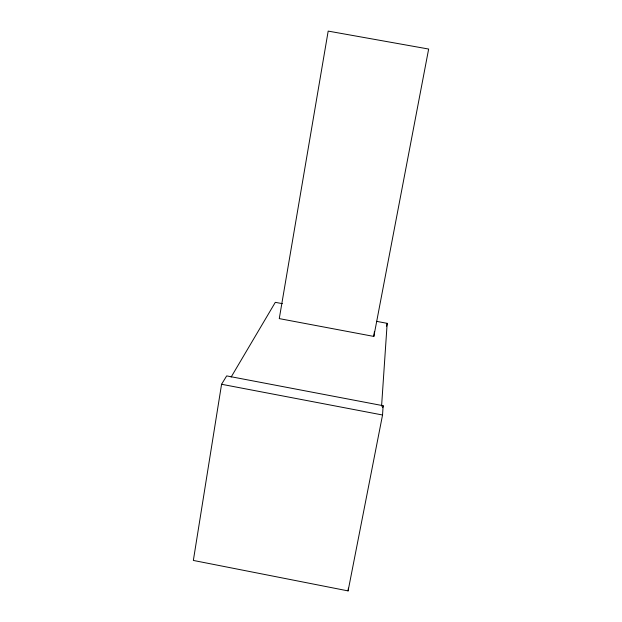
<?xml version="1.0" encoding="UTF-8"?>
<svg xmlns="http://www.w3.org/2000/svg" width="622" height="622" viewBox="0 0 622 622"><rect width="100%" height="100%" fill="white"/><g stroke="black" fill="none" stroke-linecap="round" stroke-linejoin="round"><path stroke-width="0.93" d="M382.546 414.998L383.129 405.715L226.672 375.898L221.572 384.272L193.349 560.438L348.095 590.9L382.546 414.998L221.572 384.272M381.574 406.143L387.172 323.339L376.504 321.341M348.095 590.9L348.398 588.155M373.83 336.424L428.651 49.045L328.183 31.1L279.27 318.612L373.83 336.424L374.39 331.658M386.627 326.192L387.172 323.339M382.771 407.558L383.129 405.715M231.12 377.095L275.313 302.331L282.38 303.66"/></g></svg>
